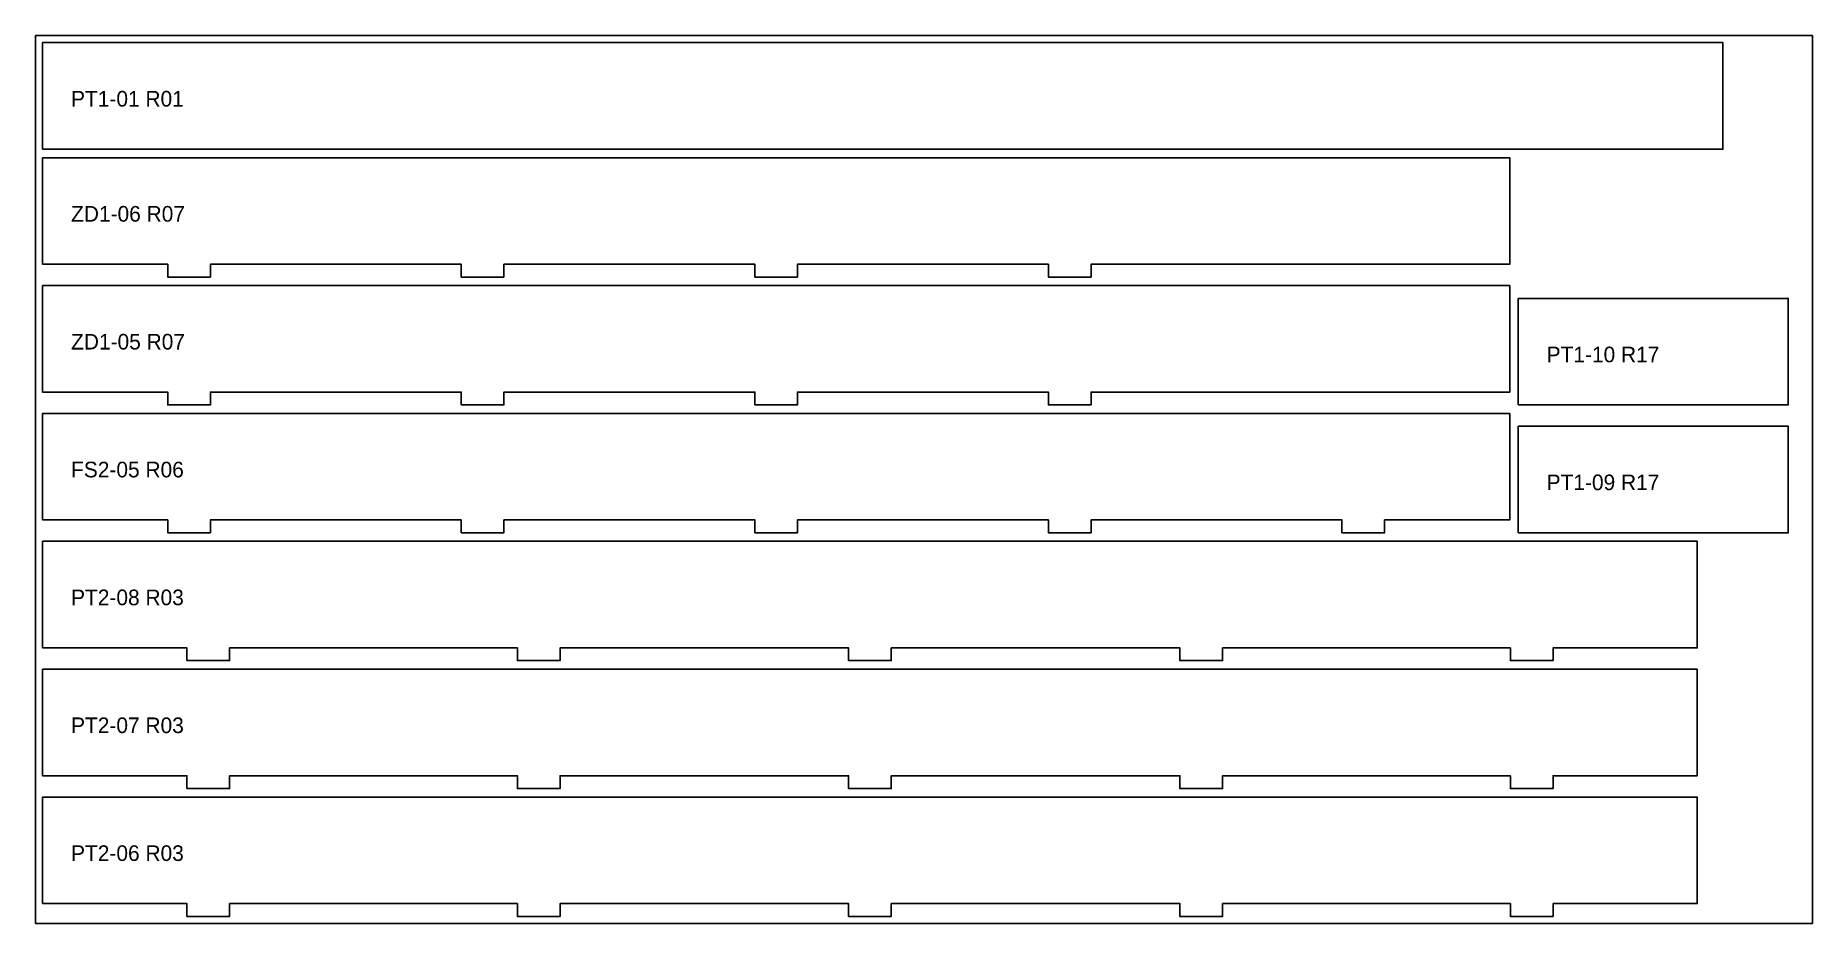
# Model space of a CAD drawing. Header units: millimetres. Extents: x 0 to 2500, y 0 to 1250.
import ezdxf

# ---------------------------------------------------------------- set-up
doc = ezdxf.new("R2010")
doc.units = ezdxf.units.MM
for name, color, linetype in [('CUT_OUTER', 1, 'CONTINUOUS'), ('ENGRAVE', 2, 'CONTINUOUS'), ('SHEET', 8, 'CONTINUOUS')]:
    doc.layers.add(name, color=color, linetype=linetype)

msp = doc.modelspace()

# ---------------------------------------------------------------- linework, layer by layer
at = {"layer": 'CUT_OUTER'}
for points in [[(10, 1090), (2374, 1090), (2374, 1240), (10, 1240)], [(10, 928), (186, 928), (186, 910), (246, 910), (246, 928), (599, 928), (599, 910), (659, 910), (659, 928), (1012, 928), (1012, 910), (1072, 910), (1072, 928), (1425, 928), (1425, 910), (1485, 910), (1485, 928), (2074, 928), (2074, 1078), (10, 1078)], [(10, 748), (186, 748), (186, 730), (246, 730), (246, 748), (599, 748), (599, 730), (659, 730), (659, 748), (1012, 748), (1012, 730), (1072, 730), (1072, 748), (1425, 748), (1425, 730), (1485, 730), (1485, 748), (2074, 748), (2074, 898), (10, 898)], [(2086, 730), (2466, 730), (2466, 880), (2086, 880)], [(10, 568), (186, 568), (186, 550), (246, 550), (246, 568), (599, 568), (599, 550), (659, 550), (659, 568), (1012, 568), (1012, 550), (1072, 550), (1072, 568), (1425, 568), (1425, 550), (1485, 550), (1485, 568), (1838, 568), (1838, 550), (1898, 550), (1898, 568), (2074, 568), (2074, 718), (10, 718)], [(2086, 550), (2466, 550), (2466, 700), (2086, 700)], [(10, 388), (213, 388), (213, 370), (273, 370), (273, 388), (678, 388), (678, 370), (738, 370), (738, 388), (1144, 388), (1144, 370), (1204, 370), (1204, 388), (1610, 388), (1610, 370), (1670, 370), (1670, 388), (2075, 388), (2075, 370), (2135, 370), (2135, 388), (2338, 388), (2338, 538), (10, 538)], [(10, 208), (213, 208), (213, 190), (273, 190), (273, 208), (678, 208), (678, 190), (738, 190), (738, 208), (1144, 208), (1144, 190), (1204, 190), (1204, 208), (1610, 208), (1610, 190), (1670, 190), (1670, 208), (2075, 208), (2075, 190), (2135, 190), (2135, 208), (2338, 208), (2338, 358), (10, 358)], [(10, 28), (213, 28), (213, 10), (273, 10), (273, 28), (678, 28), (678, 10), (738, 10), (738, 28), (1144, 28), (1144, 10), (1204, 10), (1204, 28), (1610, 28), (1610, 10), (1670, 10), (1670, 28), (2075, 28), (2075, 10), (2135, 10), (2135, 28), (2338, 28), (2338, 178), (10, 178)]]:
    msp.add_lwpolyline(points, close=True, dxfattribs=at)
at = {"layer": 'SHEET'}
msp.add_lwpolyline([(0, 0), (2500, 0), (2500, 1250), (0, 1250)], close=True, dxfattribs=at)

# ---------------------------------------------------------------- texts
at = {"layer": 'ENGRAVE'}
for s, p in [('PT1-01 R01', (50, 1150)), ('ZD1-06 R07', (50, 988)), ('ZD1-05 R07', (50, 808)), ('PT1-10 R17', (2126, 790)), ('FS2-05 R06', (50, 628)), ('PT1-09 R17', (2126, 610)), ('PT2-08 R03', (50, 448)), ('PT2-07 R03', (50, 268)), ('PT2-06 R03', (50, 88))]:
    msp.add_text(s, height=22, dxfattribs=at).set_placement(p)

doc.saveas('drawing.dxf')
